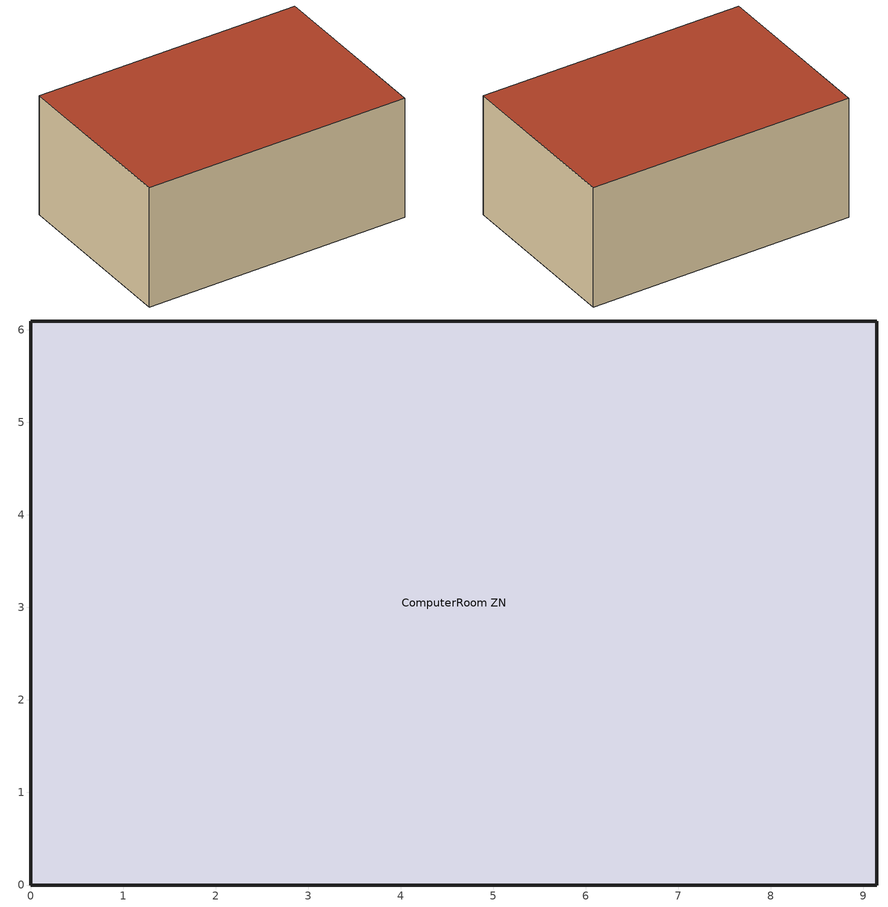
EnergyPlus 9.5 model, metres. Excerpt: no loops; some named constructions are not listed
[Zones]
ComputerRoom ZN
 floor ground (Adiabatic GroundContactFloor): 0,0 0,6.1 9.14,6.1 9.14,0 z0
 wall outside (Adiabatic Wall): 0,6.1 0,0 9.14,0 9.14,6.1 0,6.1 z0:4.27
 roof outside (Adiabatic Roof): 9.14,0 9.14,6.1 0,6.1 0,0 z4.27
[EnergyManagementSystem:Sensor]
Name | Output:Variable or Output:Meter Index Key | Output:Variable or Output:Meter
SENSOR__COMPONENT__Condenser_Water_Loop_Chiller_Outlet_Node__VARIABLE__System_Node_Mass_Flow_Rate | Condenser Water Loop Chiller Outlet Node | System Node Mass Flow Rate
SENSOR__COMPONENT__Condenser_Water_Loop_Chiller_Outlet_Node__VARIABLE__System_Node_Setpoint_Temperature | Condenser Water Loop Chiller Outlet Node | System Node Setpoint Temperature
SENSOR__COMPONENT__Condenser_Water_Loop_Chiller_Outlet_Node__VARIABLE__System_Node_Pressure | Condenser Water Loop Chiller Outlet Node | System Node Pressure
SENSOR__COMPONENT__Condenser_Water_Loop_Chiller_Outlet_Node__VARIABLE__System_Node_Standard_Density_Volume_Flow_Rate | Condenser Water Loop Chiller Outlet Node | System Node Standard Density Volume Flow Rate
SENSOR__COMPONENT__Condenser_Water_Loop_Chiller_Outlet_Node__VARIABLE__System_Node_Specific_Heat | Condenser Water Loop Chiller Outlet Node | System Node Specific Heat
SENSOR__COMPONENT__Condenser_Water_Loop_Demand_Outlet_Node__VARIABLE__System_Node_Temperature | Condenser Water Loop Demand Outlet Node | System Node Temperature
SENSOR__COMPONENT__Condenser_Water_Loop_Demand_Outlet_Node__VARIABLE__System_Node_Mass_Flow_Rate | Condenser Water Loop Demand Outlet Node | System Node Mass Flow Rate
SENSOR__COMPONENT__Condenser_Water_Loop_Demand_Outlet_Node__VARIABLE__System_Node_Setpoint_Temperature | Condenser Water Loop Demand Outlet Node | System Node Setpoint Temperature
SENSOR__COMPONENT__Condenser_Water_Loop_Demand_Outlet_Node__VARIABLE__System_Node_Pressure | Condenser Water Loop Demand Outlet Node | System Node Pressure
SENSOR__COMPONENT__Condenser_Water_Loop_Demand_Outlet_Node__VARIABLE__System_Node_Standard_Density_Volume_Flow_Rate | Condenser Water Loop Demand Outlet Node | System Node Standard Density Volume Flow Rate
SENSOR__COMPONENT__Condenser_Water_Loop_Demand_Outlet_Node__VARIABLE__System_Node_Specific_Heat | Condenser Water Loop Demand Outlet Node | System Node Specific Heat
SENSOR__COMPONENT__Condenser_Water_Loop_Pump_Inlet_Node__VARIABLE__System_Node_Temperature | Condenser Water Loop Pump Inlet Node | System Node Temperature
SENSOR__COMPONENT__Condenser_Water_Loop_Pump_Inlet_Node__VARIABLE__System_Node_Mass_Flow_Rate | Condenser Water Loop Pump Inlet Node | System Node Mass Flow Rate
SENSOR__COMPONENT__Condenser_Water_Loop_Pump_Inlet_Node__VARIABLE__System_Node_Setpoint_Temperature | Condenser Water Loop Pump Inlet Node | System Node Setpoint Temperature
SENSOR__COMPONENT__Condenser_Water_Loop_Pump_Inlet_Node__VARIABLE__System_Node_Pressure | Condenser Water Loop Pump Inlet Node | System Node Pressure
SENSOR__COMPONENT__Condenser_Water_Loop_Pump_Inlet_Node__VARIABLE__System_Node_Standard_Density_Volume_Flow_Rate | Condenser Water Loop Pump Inlet Node | System Node Standard Density Volume Flow Rate
SENSOR__COMPONENT__Condenser_Water_Loop_Pump_Inlet_Node__VARIABLE__System_Node_Specific_Heat | Condenser Water Loop Pump Inlet Node | System Node Specific Heat
SENSOR__COMPONENT__Condenser_Water_Loop_Pump_Outlet_Node__VARIABLE__System_Node_Temperature | Condenser Water Loop Pump Outlet Node | System Node Temperature
SENSOR__COMPONENT__Condenser_Water_Loop_CT_Outlet_Node__VARIABLE__System_Node_Temperature | Condenser Water Loop CT Outlet Node | System Node Temperature
SENSOR__COMPONENT__Condenser_Water_Loop_Pump_Outlet_Node__VARIABLE__System_Node_Mass_Flow_Rate | Condenser Water Loop Pump Outlet Node | System Node Mass Flow Rate
SENSOR__COMPONENT__Condenser_Water_Loop_Pump_Outlet_Node__VARIABLE__System_Node_Setpoint_Temperature | Condenser Water Loop Pump Outlet Node | System Node Setpoint Temperature
SENSOR__COMPONENT__Condenser_Water_Loop_Pump_Outlet_Node__VARIABLE__System_Node_Pressure | Condenser Water Loop Pump Outlet Node | System Node Pressure
SENSOR__COMPONENT__Condenser_Water_Loop_Pump_Outlet_Node__VARIABLE__System_Node_Standard_Density_Volume_Flow_Rate | Condenser Water Loop Pump Outlet Node | System Node Standard Density Volume Flow Rate
SENSOR__COMPONENT__Condenser_Water_Loop_Pump_Outlet_Node__VARIABLE__System_Node_Specific_Heat | Condenser Water Loop Pump Outlet Node | System Node Specific Heat
SENSOR__COMPONENT__Condenser_Water_Loop_CT_Inlet_Node__VARIABLE__System_Node_Temperature | Condenser Water Loop CT Inlet Node | System Node Temperature
SENSOR__COMPONENT__Condenser_Water_Loop_CT_Inlet_Node__VARIABLE__System_Node_Mass_Flow_Rate | Condenser Water Loop CT Inlet Node | System Node Mass Flow Rate
SENSOR__COMPONENT__Condenser_Water_Loop_CT_Inlet_Node__VARIABLE__System_Node_Setpoint_Temperature | Condenser Water Loop CT Inlet Node | System Node Setpoint Temperature
SENSOR__COMPONENT__Condenser_Water_Loop_CT_Inlet_Node__VARIABLE__System_Node_Standard_Density_Volume_Flow_Rate | Condenser Water Loop CT Inlet Node | System Node Standard Density Volume Flow Rate
SENSOR__COMPONENT__Condenser_Water_Loop_CT_Inlet_Node__VARIABLE__System_Node_Pressure | Condenser Water Loop CT Inlet Node | System Node Pressure
SENSOR__COMPONENT__Condenser_Water_Loop_CT_Inlet_Node__VARIABLE__System_Node_Specific_Heat | Condenser Water Loop CT Inlet Node | System Node Specific Heat
SENSOR__COMPONENT__Chilled_Water_Loop_Chiller_Outlet_Node__VARIABLE__System_Node_Temperature | Chilled Water Loop Chiller Outlet Node | System Node Temperature
SENSOR__COMPONENT__Chilled_Water_Loop_Chiller_Outlet_Node__VARIABLE__System_Node_Mass_Flow_Rate | Chilled Water Loop Chiller Outlet Node | System Node Mass Flow Rate
SENSOR__COMPONENT__Chilled_Water_Loop_Chiller_Outlet_Node__VARIABLE__System_Node_Pressure | Chilled Water Loop Chiller Outlet Node | System Node Pressure
SENSOR__COMPONENT__Chilled_Water_Loop_Chiller_Outlet_Node__VARIABLE__System_Node_Setpoint_Temperature | Chilled Water Loop Chiller Outlet Node | System Node Setpoint Temperature
SENSOR__COMPONENT__Chilled_Water_Loop_Chiller_Outlet_Node__VARIABLE__System_Node_Standard_Density_Volume_Flow_Rate | Chilled Water Loop Chiller Outlet Node | System Node Standard Density Volume Flow Rate
SENSOR__COMPONENT__Chilled_Water_Loop_Chiller_Outlet_Node__VARIABLE__System_Node_Specific_Heat | Chilled Water Loop Chiller Outlet Node | System Node Specific Heat
SENSOR__COMPONENT__Chilled_Water_Loop_Supply_Outlet_Node__VARIABLE__System_Node_Temperature | Chilled Water Loop Supply Outlet Node | System Node Temperature
[EnergyManagementSystem:ProgramCallingManager]
Initialize ExtCtrl-Based Setpoint Manager: EndOfZoneSizing; InitializeExtCtrlBasedSetpointManager
ExtCtrl-Based Setpoint Manager: AfterPredictorAfterHVACManagers; ExtCtrlBasedSetpointManager
ExtCtrl-Based Observation Collector: EndOfZoneTimestepAfterZoneReporting; ExtCtrlBasedObservationCollector
[EnergyManagementSystem:Program]
InitializeExtCtrlBasedSetpointManager: SET tmp_val1 = @ExtCtrlObs 0
ExtCtrlBasedSetpointManager: IF WarmupFlag == 0.0; SET tmp_val1                                      = @ExtCtrlAct 0 33; SET ACTUATOR_Chilled_Water_Loop_Chiller_Outlet_Temperature  = @ExtCtrlAct 1; SET ACTUATOR_air_loop_CRAC_outlet_temperature               = @ExtCtrlAct 2; ELSE; SET ACTUATOR_Chilled_Water_Loop_Chiller_Outlet_Temperature  = 18; SET ACTUATOR_air_loop_CRAC_outlet_temperature               = 24; ENDIF
ExtCtrlBasedObservationCollector: IF WarmupFlag == 0.0; SET tmp_val1 = @ExtCtrlObs  1 SENSOR__COMPONENT__Condenser_Water_Loop_CT_Outlet_Node__VARIABLE__System_Node_Mass_Flow_Rate; SET tmp_val1 = @ExtCtrlObs  2 SENSOR__COMPONENT__Condenser_Water_Loop_CT_Outlet_Node__VARIABLE__System_Node_Temperature; SET tmp_val1 = @ExtCtrlObs  3 SENSOR__COMPONENT__Condenser_Water_Loop_Supply_Outlet_Node__VARIABLE__System_Node_Setpoint_Temperature; SET tmp_val1 = @ExtCtrlObs  4 SENSOR__COMPONENT__Condenser_Water_Loop_Chiller_Outlet_Node__VARIABLE__System_Node_Temperature; SET tmp_val1 = @ExtCtrlObs  5 SENSOR__COMPONENT__Condenser_Water_Loop_Pump_Outlet_Node__VARIABLE__System_Node_Temperature; SET tmp_val1 = @ExtCtrlObs  6 SENSOR__COMPONENT__Cooling_Tower_Single_Speed_1__VARIABLE__Cooling_Tower_Fan_Electricity_Rate; SET tmp_val1 = @ExtCtrlObs  7 SENSOR__COMPONENT__Cooling_Tower_Single_Speed_1__VARIABLE__Cooling_Tower_Fan_Cycling_Ratio; SET tmp_val1 = @ExtCtrlObs  8 SENSOR__COMPONENT__Condenser_Water_Loop_Pump__VARIABLE__Pump_Electricity_Rate; SET tmp_val1 = @ExtCtrlObs  9 SENSOR__COMPONENT__Chilled_Water_Loop_Chiller_Outlet_Node__VARIABLE__System_Node_Mass_Flow_Rate; SET tmp_val1 = @ExtCtrlObs 10 SENSOR__COMPONENT__Chilled_Water_Loop_Chiller_Outlet_Node__VARIABLE__System_Node_Temperature; SET tmp_val1 = @ExtCtrlObs 11 SENSOR__COMPONENT__Chilled_Water_Loop_Supply_Outlet_Node__VARIABLE__System_Node_Setpoint_Temperature; SET tmp_val1 = @ExtCtrlObs 12 SENSOR__COMPONENT__Chilled_Water_Loop_ClgCoil_Outlet_Node__VARIABLE__System_Node_Temperature; SET tmp_val1 = @ExtCtrlObs 13 SENSOR__COMPONENT__Chilled_Water_Loop_Pump_Outlet_Node__VARIABLE__System_Node_Temperature; SET tmp_val1 = @ExtCtrlObs 14 SENSOR__COMPONENT__Chiller_Electric_EIR_1__VARIABLE__Chiller_Electricity_Rate; SET tmp_val1 = @ExtCtrlObs 15 SENSOR__COMPONENT__Chiller_Electric_EIR_1__VARIABLE__Chiller_Part_Load_Ratio; SET tmp_val1 = @ExtCtrlObs 16 SENSOR__COMPONENT__Chilled_Water_Loop_Pump__VARIABLE__Pump_Electricity_Rate; SET tmp_val1 = @ExtCtrlObs 17 SENSOR__COMPONENT__Air_Loop_CC_Outlet_Node__VARIABLE__System_Node_Mass_Flow_Rate; SET tmp_val1 = @ExtCtrlObs 18 SENSOR__COMPONENT__Air_Loop_CC_Outlet_Node__VARIABLE__System_Node_Temperature; SET tmp_val1 = @ExtCtrlObs 19 SENSOR__COMPONENT__ComputerRoom_ZN_CRAC_Electric_Steam_Humidifier_Outlet_Air_Node__VARIABLE__System_Node_Temperature; SET tmp_val1 = @ExtCtrlObs 20 SENSOR__COMPONENT__ComputerRoom_ZN_CRAC_Supply_Outlet_Node__VARIABLE__System_Node_Temperature; SET tmp_val1 = @ExtCtrlObs 21 SENSOR__COMPONENT__ComputerRoom_ZN_CRAC_Supply_Outlet_Node__VARIABLE__System_Node_Setpoint_Temperature; SET tmp_val1 = @ExtCtrlObs 22 SENSOR__COMPONENT__ComputerRoom_ZN_CRAC_Diffuser_Outlet_Air_Node__VARIABLE__System_Node_Temperature; SET tmp_val1 = @ExtCtrlObs 23 SENSOR__COMPONENT__ComputerRoom_ZN_Return_Air_Node__VARIABLE__System_Node_Temperature; SET tmp_val1 = @ExtCtrlObs 24 SENSOR__COMPONENT__ComputerRoom_ZN_CRAC_Electric_Steam_Humidifier__VARIABLE__Humidifier_Electricity_Rate; SET tmp_val1 = @ExtCtrlObs 25 SENSOR__COMPONENT__ComputerRoom_ZN_CRAC_Fan__VARIABLE__Fan_Electricity_Rate; SET tmp_val1 = @ExtCtrlObs 26 SENSOR__COMPONENT__ComputerRoom_ZN__VARIABLE__Zone_Total_Internal_Total_Heating_Rate; SET tmp_val1 = @ExtCtrlObs 27 SENSOR__COMPONENT__ComputerRoom_ZN__VARIABLE__Zone_ITE_CPU_Electricity_Rate_; SET tmp_val1 = @ExtCtrlObs 28 SENSOR__COMPONENT__ComputerRoom_ZN__VARIABLE__Zone_ITE_Fan_Electricity_Rate_; SET tmp_val1 = @ExtCtrlObs 29 SENSOR__COMPONENT__ComputerRoom_ZN__VARIABLE__Zone_ITE_UPS_Electricity_Rate_; SET tmp_val1 = @ExtCtrlObs 30 SENSOR__COMPONENT__ComputerRoom_ZN__VARIABLE__Zone_ITE_Total_Heat_Gain_to_Zone_Rate_; SET tmp_val1 = @ExtCtrlObs 31 SENSOR__COMPONENT__ComputerRoom_ZN__VARIABLE__Zone_Lights_Electricity_Rate; SET tmp_val1 = @ExtCtrlObs 32 SENSOR__COMPONENT__ComputerRoom_ZN__VARIABLE__Zone_Outdoor_Air_Wetbulb_Temperature; SET tmp_val1 = @ExtCtrlObs 33 SENSOR__COMPONENT__ComputerRoom_ZN__VARIABLE__Zone_Outdoor_Air_Wind_Speed; ELSE; ENDIF
[Schedule:Day:Interval]
DataCenter Equipment_SCH Default; DataCenter Equipment_SCH Summer Design Day; DataCenter Equipment_SCH Winter Design Day; DataCenter Equipment_SCH Wknd|Wkdy Day 11; DataCenter Equipment_SCH Wknd|Wkdy Day 3; DataCenter Equipment_SCH Wknd|Wkdy Day 7: No, 24:00, 1
DataCenter Equipment_SCH Wknd|Wkdy Day; DataCenter Equipment_SCH Wknd|Wkdy Day 4; DataCenter Equipment_SCH Wknd|Wkdy Day 8: No, 24:00, 0.25
DataCenter Equipment_SCH Wknd|Wkdy Day 1; DataCenter Equipment_SCH Wknd|Wkdy Day 5; DataCenter Equipment_SCH Wknd|Wkdy Day 9: No, 24:00, 0.5
DataCenter Equipment_SCH Wknd|Wkdy Day 10; DataCenter Equipment_SCH Wknd|Wkdy Day 2; DataCenter Equipment_SCH Wknd|Wkdy Day 6: No, 24:00, 0.75
SmallDataCenterHighITE ReturnApproachTemp_SCH Default; SmallDataCenterHighITE ReturnApproachTemp_SCH Summer Design Day; SmallDataCenterHighITE ReturnApproachTemp_SCH Winter Design Day; SmallDataCenterHighITE ReturnApproachTemp_SCH Wknd|Wkdy Day 11; SmallDataCenterHighITE ReturnApproachTemp_SCH Wknd|Wkdy Day 3; SmallDataCenterHighITE ReturnApproachTemp_SCH Wknd|Wkdy Day 7: No, 24:00, -7.21
SmallDataCenterHighITE ReturnApproachTemp_SCH Wknd|Wkdy Day; SmallDataCenterHighITE ReturnApproachTemp_SCH Wknd|Wkdy Day 4; SmallDataCenterHighITE ReturnApproachTemp_SCH Wknd|Wkdy Day 8: No, 24:00, -6.91
SmallDataCenterHighITE ReturnApproachTemp_SCH Wknd|Wkdy Day 1; SmallDataCenterHighITE ReturnApproachTemp_SCH Wknd|Wkdy Day 5; SmallDataCenterHighITE ReturnApproachTemp_SCH Wknd|Wkdy Day 9: No, 24:00, -7.01
SmallDataCenterHighITE ReturnApproachTemp_SCH Wknd|Wkdy Day 10; SmallDataCenterHighITE ReturnApproachTemp_SCH Wknd|Wkdy Day 2; SmallDataCenterHighITE ReturnApproachTemp_SCH Wknd|Wkdy Day 6: No, 24:00, -7.11
SmallDataCenterHighITE SupplyApproachTemp_SCH Default; SmallDataCenterHighITE SupplyApproachTemp_SCH Summer Design Day; SmallDataCenterHighITE SupplyApproachTemp_SCH Winter Design Day; SmallDataCenterHighITE SupplyApproachTemp_SCH Wknd|Wkdy Day 11; SmallDataCenterHighITE SupplyApproachTemp_SCH Wknd|Wkdy Day 3; SmallDataCenterHighITE SupplyApproachTemp_SCH Wknd|Wkdy Day 7: No, 24:00, 9.94
SmallDataCenterHighITE SupplyApproachTemp_SCH Wknd|Wkdy Day; SmallDataCenterHighITE SupplyApproachTemp_SCH Wknd|Wkdy Day 4; SmallDataCenterHighITE SupplyApproachTemp_SCH Wknd|Wkdy Day 8: No, 24:00, 11.13
SmallDataCenterHighITE SupplyApproachTemp_SCH Wknd|Wkdy Day 1; SmallDataCenterHighITE SupplyApproachTemp_SCH Wknd|Wkdy Day 5; SmallDataCenterHighITE SupplyApproachTemp_SCH Wknd|Wkdy Day 9: No, 24:00, 10.73
SmallDataCenterHighITE SupplyApproachTemp_SCH Wknd|Wkdy Day 10; SmallDataCenterHighITE SupplyApproachTemp_SCH Wknd|Wkdy Day 2; SmallDataCenterHighITE SupplyApproachTemp_SCH Wknd|Wkdy Day 6: No, 24:00, 10.34
[Schedule:Week:Daily]
SmallDataCenterHighITE ReturnApproachTemp_SCH Week Rule - Jul2-Jul29: SmallDataCenterHighITE ReturnApproachTemp_SCH Wknd|Wkdy Day 6, SmallDataCenterHighITE ReturnApproachTemp_SCH Wknd|Wkdy Day 6, SmallDataCenterHighITE ReturnApproachTemp_SCH Wknd|Wkdy Day 6, SmallDataCenterHighITE ReturnApproachTemp_SCH Wknd|Wkdy Day 6, SmallDataCenterHighITE ReturnApproachTemp_SCH Wknd|Wkdy Day 6, SmallDataCenterHighITE ReturnApproachTemp_SCH Wknd|Wkdy Day 6, SmallDataCenterHighITE ReturnApproachTemp_SCH Wknd|Wkdy Day 6, SmallDataCenterHighITE ReturnApproachTemp_SCH Default, SmallDataCenterHighITE ReturnApproachTemp_SCH Summer Design Day, SmallDataCenterHighITE ReturnApproachTemp_SCH Winter Design Day, SmallDataCenterHighITE ReturnApproachTemp_SCH Default, SmallDataCenterHighITE ReturnApproachTemp_SCH Default
SmallDataCenterHighITE ReturnApproachTemp_SCH Week Rule - Jul30-Aug5: SmallDataCenterHighITE ReturnApproachTemp_SCH Wknd|Wkdy Day 6, SmallDataCenterHighITE ReturnApproachTemp_SCH Wknd|Wkdy Day 6, SmallDataCenterHighITE ReturnApproachTemp_SCH Wknd|Wkdy Day 7, SmallDataCenterHighITE ReturnApproachTemp_SCH Wknd|Wkdy Day 7, SmallDataCenterHighITE ReturnApproachTemp_SCH Wknd|Wkdy Day 7, SmallDataCenterHighITE ReturnApproachTemp_SCH Wknd|Wkdy Day 7, SmallDataCenterHighITE ReturnApproachTemp_SCH Wknd|Wkdy Day 7, SmallDataCenterHighITE ReturnApproachTemp_SCH Default, SmallDataCenterHighITE ReturnApproachTemp_SCH Summer Design Day, SmallDataCenterHighITE ReturnApproachTemp_SCH Winter Design Day, SmallDataCenterHighITE ReturnApproachTemp_SCH Default, SmallDataCenterHighITE ReturnApproachTemp_SCH Default
SmallDataCenterHighITE ReturnApproachTemp_SCH Week Rule - Aug6-Aug26: SmallDataCenterHighITE ReturnApproachTemp_SCH Wknd|Wkdy Day 7, SmallDataCenterHighITE ReturnApproachTemp_SCH Wknd|Wkdy Day 7, SmallDataCenterHighITE ReturnApproachTemp_SCH Wknd|Wkdy Day 7, SmallDataCenterHighITE ReturnApproachTemp_SCH Wknd|Wkdy Day 7, SmallDataCenterHighITE ReturnApproachTemp_SCH Wknd|Wkdy Day 7, SmallDataCenterHighITE ReturnApproachTemp_SCH Wknd|Wkdy Day 7, SmallDataCenterHighITE ReturnApproachTemp_SCH Wknd|Wkdy Day 7, SmallDataCenterHighITE ReturnApproachTemp_SCH Default, SmallDataCenterHighITE ReturnApproachTemp_SCH Summer Design Day, SmallDataCenterHighITE ReturnApproachTemp_SCH Winter Design Day, SmallDataCenterHighITE ReturnApproachTemp_SCH Default, SmallDataCenterHighITE ReturnApproachTemp_SCH Default
SmallDataCenterHighITE ReturnApproachTemp_SCH Week Rule - Aug27-Sep2: SmallDataCenterHighITE ReturnApproachTemp_SCH Wknd|Wkdy Day 7, SmallDataCenterHighITE ReturnApproachTemp_SCH Wknd|Wkdy Day 7, SmallDataCenterHighITE ReturnApproachTemp_SCH Wknd|Wkdy Day 7, SmallDataCenterHighITE ReturnApproachTemp_SCH Wknd|Wkdy Day 7, SmallDataCenterHighITE ReturnApproachTemp_SCH Wknd|Wkdy Day 7, SmallDataCenterHighITE ReturnApproachTemp_SCH Wknd|Wkdy Day 8, SmallDataCenterHighITE ReturnApproachTemp_SCH Wknd|Wkdy Day 8, SmallDataCenterHighITE ReturnApproachTemp_SCH Default, SmallDataCenterHighITE ReturnApproachTemp_SCH Summer Design Day, SmallDataCenterHighITE ReturnApproachTemp_SCH Winter Design Day, SmallDataCenterHighITE ReturnApproachTemp_SCH Default, SmallDataCenterHighITE ReturnApproachTemp_SCH Default
SmallDataCenterHighITE ReturnApproachTemp_SCH Week Rule - Sep3-Sep30: SmallDataCenterHighITE ReturnApproachTemp_SCH Wknd|Wkdy Day 8, SmallDataCenterHighITE ReturnApproachTemp_SCH Wknd|Wkdy Day 8, SmallDataCenterHighITE ReturnApproachTemp_SCH Wknd|Wkdy Day 8, SmallDataCenterHighITE ReturnApproachTemp_SCH Wknd|Wkdy Day 8, SmallDataCenterHighITE ReturnApproachTemp_SCH Wknd|Wkdy Day 8, SmallDataCenterHighITE ReturnApproachTemp_SCH Wknd|Wkdy Day 8, SmallDataCenterHighITE ReturnApproachTemp_SCH Wknd|Wkdy Day 8, SmallDataCenterHighITE ReturnApproachTemp_SCH Default, SmallDataCenterHighITE ReturnApproachTemp_SCH Summer Design Day, SmallDataCenterHighITE ReturnApproachTemp_SCH Winter Design Day, SmallDataCenterHighITE ReturnApproachTemp_SCH Default, SmallDataCenterHighITE ReturnApproachTemp_SCH Default
SmallDataCenterHighITE ReturnApproachTemp_SCH Week Rule - Oct1-Oct28: SmallDataCenterHighITE ReturnApproachTemp_SCH Wknd|Wkdy Day 9, SmallDataCenterHighITE ReturnApproachTemp_SCH Wknd|Wkdy Day 9, SmallDataCenterHighITE ReturnApproachTemp_SCH Wknd|Wkdy Day 9, SmallDataCenterHighITE ReturnApproachTemp_SCH Wknd|Wkdy Day 9, SmallDataCenterHighITE ReturnApproachTemp_SCH Wknd|Wkdy Day 9, SmallDataCenterHighITE ReturnApproachTemp_SCH Wknd|Wkdy Day 9, SmallDataCenterHighITE ReturnApproachTemp_SCH Wknd|Wkdy Day 9, SmallDataCenterHighITE ReturnApproachTemp_SCH Default, SmallDataCenterHighITE ReturnApproachTemp_SCH Summer Design Day, SmallDataCenterHighITE ReturnApproachTemp_SCH Winter Design Day, SmallDataCenterHighITE ReturnApproachTemp_SCH Default, SmallDataCenterHighITE ReturnApproachTemp_SCH Default
SmallDataCenterHighITE ReturnApproachTemp_SCH Week Rule - Oct29-Nov4: SmallDataCenterHighITE ReturnApproachTemp_SCH Wknd|Wkdy Day 9, SmallDataCenterHighITE ReturnApproachTemp_SCH Wknd|Wkdy Day 9, SmallDataCenterHighITE ReturnApproachTemp_SCH Wknd|Wkdy Day 9, SmallDataCenterHighITE ReturnApproachTemp_SCH Wknd|Wkdy Day 10, SmallDataCenterHighITE ReturnApproachTemp_SCH Wknd|Wkdy Day 10, SmallDataCenterHighITE ReturnApproachTemp_SCH Wknd|Wkdy Day 10, SmallDataCenterHighITE ReturnApproachTemp_SCH Wknd|Wkdy Day 10, SmallDataCenterHighITE ReturnApproachTemp_SCH Default, SmallDataCenterHighITE ReturnApproachTemp_SCH Summer Design Day, SmallDataCenterHighITE ReturnApproachTemp_SCH Winter Design Day, SmallDataCenterHighITE ReturnApproachTemp_SCH Default, SmallDataCenterHighITE ReturnApproachTemp_SCH Default
SmallDataCenterHighITE ReturnApproachTemp_SCH Week Rule - Nov5-Nov25: SmallDataCenterHighITE ReturnApproachTemp_SCH Wknd|Wkdy Day 10, SmallDataCenterHighITE ReturnApproachTemp_SCH Wknd|Wkdy Day 10, SmallDataCenterHighITE ReturnApproachTemp_SCH Wknd|Wkdy Day 10, SmallDataCenterHighITE ReturnApproachTemp_SCH Wknd|Wkdy Day 10, SmallDataCenterHighITE ReturnApproachTemp_SCH Wknd|Wkdy Day 10, SmallDataCenterHighITE ReturnApproachTemp_SCH Wknd|Wkdy Day 10, SmallDataCenterHighITE ReturnApproachTemp_SCH Wknd|Wkdy Day 10, SmallDataCenterHighITE ReturnApproachTemp_SCH Default, SmallDataCenterHighITE ReturnApproachTemp_SCH Summer Design Day, SmallDataCenterHighITE ReturnApproachTemp_SCH Winter Design Day, SmallDataCenterHighITE ReturnApproachTemp_SCH Default, SmallDataCenterHighITE ReturnApproachTemp_SCH Default
SmallDataCenterHighITE ReturnApproachTemp_SCH Week Rule - Nov26-Dec2: SmallDataCenterHighITE ReturnApproachTemp_SCH Wknd|Wkdy Day 10, SmallDataCenterHighITE ReturnApproachTemp_SCH Wknd|Wkdy Day 10, SmallDataCenterHighITE ReturnApproachTemp_SCH Wknd|Wkdy Day 10, SmallDataCenterHighITE ReturnApproachTemp_SCH Wknd|Wkdy Day 10, SmallDataCenterHighITE ReturnApproachTemp_SCH Wknd|Wkdy Day 10, SmallDataCenterHighITE ReturnApproachTemp_SCH Wknd|Wkdy Day 11, SmallDataCenterHighITE ReturnApproachTemp_SCH Wknd|Wkdy Day 11, SmallDataCenterHighITE ReturnApproachTemp_SCH Default, SmallDataCenterHighITE ReturnApproachTemp_SCH Summer Design Day, SmallDataCenterHighITE ReturnApproachTemp_SCH Winter Design Day, SmallDataCenterHighITE ReturnApproachTemp_SCH Default, SmallDataCenterHighITE ReturnApproachTemp_SCH Default
SmallDataCenterHighITE ReturnApproachTemp_SCH Week Rule - Dec3-Dec31: SmallDataCenterHighITE ReturnApproachTemp_SCH Wknd|Wkdy Day 11, SmallDataCenterHighITE ReturnApproachTemp_SCH Wknd|Wkdy Day 11, SmallDataCenterHighITE ReturnApproachTemp_SCH Wknd|Wkdy Day 11, SmallDataCenterHighITE ReturnApproachTemp_SCH Wknd|Wkdy Day 11, SmallDataCenterHighITE ReturnApproachTemp_SCH Wknd|Wkdy Day 11, SmallDataCenterHighITE ReturnApproachTemp_SCH Wknd|Wkdy Day 11, SmallDataCenterHighITE ReturnApproachTemp_SCH Wknd|Wkdy Day 11, SmallDataCenterHighITE ReturnApproachTemp_SCH Default, SmallDataCenterHighITE ReturnApproachTemp_SCH Summer Design Day, SmallDataCenterHighITE ReturnApproachTemp_SCH Winter Design Day, SmallDataCenterHighITE ReturnApproachTemp_SCH Default, SmallDataCenterHighITE ReturnApproachTemp_SCH Default
